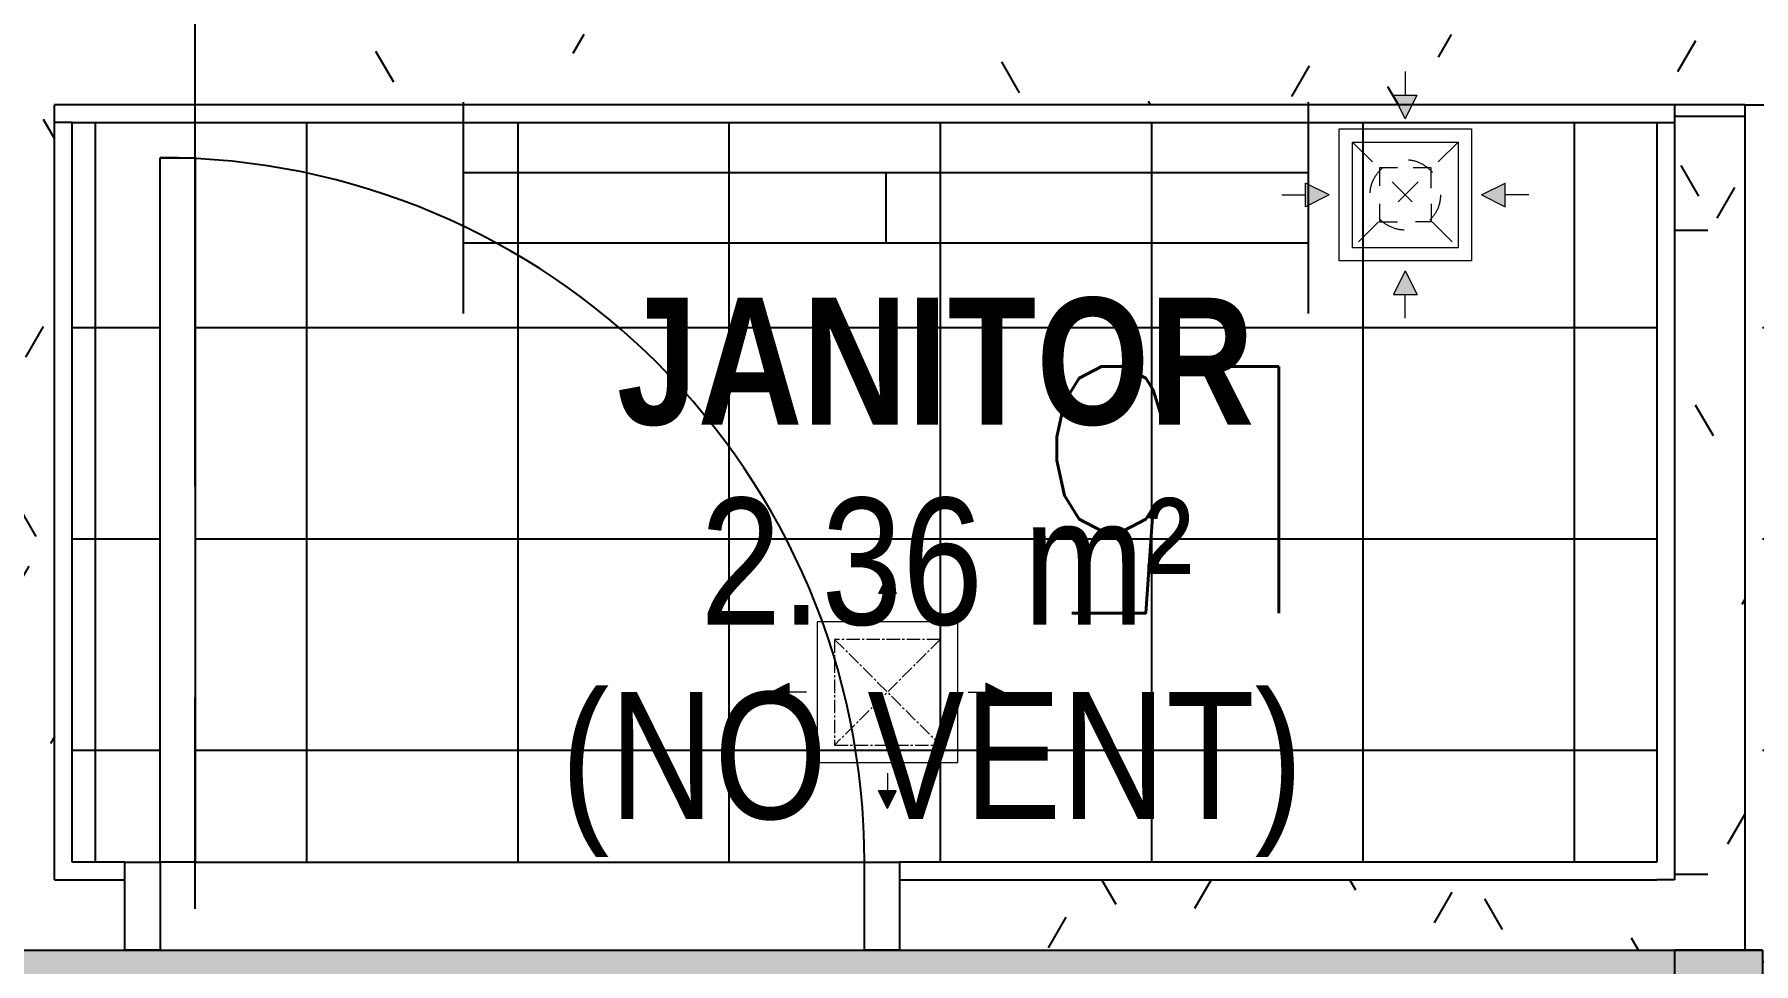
# Model space of a CAD drawing. Header units: millimetres. Extents: x -92759 to 184353, y -15225 to 86714.
# Drawn here: x -40561 to -38121, y 47422 to 48741 of the extents above; entities that cross this region are included whole.
import ezdxf

# ---------------------------------------------------------------- set-up
doc = ezdxf.new("R2010")
doc.units = ezdxf.units.MM
for name, pattern in [('Aligning Line', [3.2004, 1.6002, -1.6002]), ('CENTER2', [28.575, 19.05, -3.175, 3.175, -3.175]), ('IDA - Grid Line', [2100, 1200, -300, 300, -300])]:
    doc.linetypes.add(name, pattern=pattern)
for name, color, linetype in [('0-1', 9, 'Continuous'), ('0-L5', 1, 'Continuous'), ('A-_DOOR----_E', 8, 'Continuous'), ('A-_FLORPATT_H-1', 9, 'Continuous'), ('A-_ROOMNAME_A', 8, 'Continuous'), ('A-_WALL----_E', 8, 'Continuous'), ('A-_WALL----_H-1', 9, 'Continuous'), ('A-_WALLPRTN_E', 8, 'Continuous'), ('A-PATT-CONC', 8, 'Continuous'), ('E-legend', 1, 'Continuous'), ('HF', 7, 'Continuous'), ('M-ACMV_FCU', 5, 'Continuous')]:
    doc.layers.add(name, color=color, linetype=linetype)
doc.layers.add('A-_WALLPRTN_E-1', color=7, linetype='Continuous', true_color=0x7f7f7f)
doc.layers.add('S-_ANOTGRID_E-1', color=9, linetype='IDA - Grid Line', true_color=0x808080)
for name, color, linetype, lineweight in [('HFI 9MM FPB', 94, 'Continuous', 5), ('M-ACMV_FAD', 3, 'Continuous', 18), ('M-ACMV_FAG', 3, 'Continuous', 25)]:
    doc.layers.add(name, color=color, linetype=linetype, lineweight=lineweight)
doc.layers.add('M-ACMV_EAG', color=7, linetype='Continuous', lineweight=25, true_color=0x999900)
doc.styles.add('Arial Narrow_3', font='ARIALN.TTF', dxfattribs={"height": 180})
doc.styles.add('Arial Narrow_B_3', font='ARIALNB.TTF', dxfattribs={"height": 225})
doc.styles.add('Simplex', font='simplex_.ttf', dxfattribs={"width": 0.7, "height": 450})
pattern_1 = [(0, (-11870.95, 40538.29), (609.6, 152.4), [50.292, -406.908, 50.292, -406.908, -2438.4]), (0, (-11870.95, 40538.29), (609.6, 152.4), [-914.4, 50.292, -864.108, 50.292, -406.908, -1066.8]), (0, (-11870.95, 40538.29), (609.6, 152.4), [-2286, 50.292, -254.508, 50.292, -711.708]), (120, (-11642.35, 40614.49), (-436.7823, 451.7291), [50.292, -406.908, 50.292, -406.908, -2438.4]), (120, (-11642.35, 40614.49), (-436.7823, 451.7291), [-914.4, 50.292, -864.108, 50.292, -406.908, -1066.8]), (120, (-11642.35, 40614.49), (-436.7823, 451.7291), [-2286, 50.292, -254.508, 50.292, -711.708]), (240, (-11566.15, 40919.29), (-172.8177, -604.1291), [50.292, -406.908, 50.292, -406.908, -2438.4]), (240, (-11566.15, 40919.29), (-172.8177, -604.1291), [-914.4, 50.292, -864.108, 50.292, -406.908, -1066.8]), (240, (-11566.15, 40919.29), (-172.8177, -604.1291), [-2286, 50.292, -254.508, 50.292, -711.708])]

# ---------------------------------------------------------------- blocks, each defined once
blk = doc.blocks.new('IDA - F - Single - Swing1 - 1100L X 2200H -TD-03-10510375-BLK8_RHH_1ST STOREY PLAN')
at = {"layer": 'A-_DOOR----_E'}
for p, q in [((-550, 62.5), (-500, 62.5)), ((-500, 62.5), (-500, -62.5)), ((500, 62.5), (550, 62.5)), ((500, -62.5), (500, 62.5)), ((-500, -62.5), (-550, -62.5)), ((450, -62.5), (500, -62.5)), ((450, -1062.5), (450, -62.5)), ((500, -62.5), (500, -1062.5)), ((550, -62.5), (500, -62.5)), ((500, -1062.5), (450, -1062.5))]:
    blk.add_line(p, q, dxfattribs=at)
blk.add_arc((500, -62.5), 1000, 180, 270, dxfattribs=at)
blk = doc.blocks.new('A$Cb2bf8f38')
at = {"layer": 'A-_FLORPATT_H-1'}
h = blk.add_hatch(dxfattribs=at)
h.set_pattern_fill('FP_5', color=256, style=0, pattern_type=2)
h.set_pattern_definition([(270, (4525, 18025), (300, 2e-14), []), (0, (4525, 18025), (0, 300), [])])
h.paths.add_polyline_path([(4825, 13225), (5782.3, 13225), (5782.3, 13228), (5785.5, 13228), (5787, 13263), (5787.6, 13262), (5789.6, 13264.1), (5790.2, 13264.5), (5788.2, 13268.3), (5787.4, 13269), (5789.5, 13274.2), (5791.4, 13275), (5796.2, 13277.6), (5796.5, 13278.9), (5796.2, 13282), (5793.2, 13283.4), (5798.3, 13285.4), (5800, 13283.4), (5801.6, 13278.9), (5810.9, 13285.4), (5817.3, 13288), (5818.3, 13286.9), (5825, 13289.5), (5825, 13290), (6058.2, 13290), (6064, 13339.2), (6074.6, 13341.1), (6227.5, 13342), (6331.4, 13340.8), (6336.4, 13338.1), (6338.2, 13332.5), (6341.8, 13290), (6860, 13290), (6860, 13491), (6656.6, 13492.6), (6652.1, 13492.3), (6650.6, 13491.9), (6634.6, 13492.6), (6629.8, 13490.8), (6628.4, 13491.9), (6619.8, 13490.8), (6365.3, 13492.6), (6332.7, 13501), (6313.9, 13508.8), (6291.4, 13521.5), (6274.5, 13534.2), (6258.7, 13549.2), (6244.5, 13566.4), (6232.4, 13585.2), (6222.8, 13604.9), (6215.8, 13625.2), (6212.1, 13640.8), (6209.8, 13653.7), (6209.1, 13684.3), (6212.1, 13710), (6218, 13732.9), (6225.4, 13751.9), (6235.9, 13771.7), (6248.5, 13789.8), (6263.2, 13806.3), (6277.8, 13819.3), (6294.5, 13831.3), (6313.9, 13842), (6332, 13849.5), (6354.7, 13856), (6378.9, 13859.6), (6467.2, 13859.8), (6643.3, 13858.2), (6643.3, 13857), (6670.1, 13858.5), (6860, 13859), (6861.5, 13950), (6862, 13950), (6862, 13957.7), (6862, 13959), (6866.6, 13964.3), (6883, 13985.4), (6885.6, 13985.5), (6887.1, 13986), (6892.3, 13988), (6893.3, 13986.9), (6900, 13989.5), (6900, 13990), (6947, 13990), (6947, 13992.7), (6950, 13992.7), (6950, 14018.2), (6942, 14018.2), (6942, 14034), (6892, 14034), (6892, 14050), (6098.3, 14051.6), (6091.5, 14054.6), (6087.7, 14059.6), (6087.3, 14062.2), (6089.6, 14070.2), (6089.6, 14071.5), (6089.2, 14073.4), (6093, 14077), (6096.9, 14078.9), (6102.8, 14079.8), (6148, 14080), (6892, 14080), (6892, 14096), (6942, 14096), (6942, 14111.8), (6950, 14111.8), (6950, 14125), (7175, 14125), (7175, 16075), (4825, 16075), (4825, 13351.6)])
h.paths.add_polyline_path([(5825, 13262), (5825, 13264.4), (5820.1, 13262.8)])
h.paths.add_polyline_path([(5835.6, 13225), (6049.3, 13225), (6052.8, 13228.5), (6055.4, 13260), (5825, 13260.5), (5825, 13262), (5819.3, 13260), (5814.5, 13254.4), (5814.5, 13250), (5815.1, 13228), (5817.7, 13228), (5817.7, 13225), (5825, 13225)])
h.paths.add_polyline_path([(6875, 13225), (6950, 13225), (6950, 13257.3), (6947, 13257.3), (6947, 13260), (6344.6, 13258.6), (6347.7, 13228), (6350.7, 13225), (6661.6, 13225)])
h.paths.add_polyline_path([(5813.2, 13259.6), (5814.6, 13260.5), (5813.2, 13260)])
h.paths.add_polyline_path([(5825, 13267.5), (5824.6, 13270.9), (5822.5, 13269)])
h.paths.add_polyline_path([(5788.2, 13274.2), (5789.6, 13280.7), (5790.2, 13277.4), (5788.6, 13274.9)])
h.paths.add_polyline_path([(5805.4, 13281.1), (5806.9, 13281.7), (5804.7, 13281.2)])
h.paths.add_polyline_path([(6888.7, 13288.7), (6947, 13290), (6947, 13292.7), (6950, 13292.7), (6950, 13491.2), (6890, 13490.6), (6888.7, 13288.7)])
h.paths.add_polyline_path([(6106.3, 13341), (6086.6, 13341.5), (6099, 13341.1)])
h.paths.add_polyline_path([(6950, 13491.2), (6950, 13491.7), (6938, 13491.7)])
h.paths.add_polyline_path([(6750, 13857.5), (6750, 13858.3), (6750, 13857.5)])
h.paths.add_polyline_path([(6900, 13962), (6900, 13964.4), (6895.1, 13962.8)])
h.paths.add_polyline_path([(6887.2, 13954.9), (6888, 13959.5), (6889.5, 13960.7), (6886.7, 13963.1), (6884.6, 13957.9), (6885.9, 13955.2), (6886.7, 13955)])
h.paths.add_polyline_path([(6888, 13950), (6886.6, 13953), (6887.2, 13950), (6888, 13950)])
h.paths.add_polyline_path([(6910.9, 13858.6), (6950, 13859.8), (6950, 13957.3), (6947, 13957.3), (6947, 13960), (6900, 13960.5), (6900, 13962), (6894.3, 13960), (6889.5, 13954.3), (6889.7, 13950), (6890, 13950), (6890.1, 13859), (6910.6, 13858.6)])
h.paths.add_polyline_path([(6879.3, 13950), (6882.5, 13950), (6880.5, 13953.3), (6878.9, 13950)])
h.paths.add_polyline_path([(6900, 13967.5), (6900, 13971.1), (6897.5, 13969)])
h.paths.add_polyline_path([(6881.9, 13980.8), (6880.7, 13982.1), (6881.6, 13980.9)])
h.paths.add_polyline_path([(6092.6, 14062.2), (6090.6, 14065), (6089.6, 14066.2), (6087.8, 14065), (6091.8, 14062.7)])
h.paths.add_polyline_path([(4675, 15025), (4675, 16075), (2425, 16075), (2425, 15025), (2550, 15025), (2550, 16025), (2600, 16025), (2600, 15025), (4329.4, 15025)])
h.paths.add_polyline_path([(4800, 16075), (4800, 16100), (4700, 16100), (4700, 16075)])
h.paths.add_polyline_path([(5884.2, 16225), (7175, 16225), (7175, 18475), (5375, 18475), (5375, 18625), (7175, 18625), (7175, 19475), (6975, 19475), (6975, 20125), (7175, 20125), (7175, 23125), (5375, 23125), (5375, 23275), (7175, 23275), (7175, 25225), (2425, 25225), (2425, 20125), (2925, 20125), (2925, 19475), (2425, 19475), (2425, 17725), (3750, 17725), (3750, 17575), (2425, 17575), (2425, 16402), (3461, 16402), (3461, 16357), (2425, 16357), (2425, 16225), (5400, 16225)])
at = {"layer": 'A-_WALL----_H-1'}
h = blk.add_hatch(dxfattribs=at)
h.set_pattern_fill('FP_1', color=256, style=0, pattern_type=2)
h.set_pattern_definition(pattern_1)
h.paths.add_polyline_path([(2300, 15000), (2400, 15000), (2400, 16325), (2300, 16325), (2300, 15025)])
h.paths.add_polyline_path([(2300, 17425), (2400, 17425), (2400, 19500), (2300, 19500), (2300, 18514.6)])
h.paths.add_polyline_path([(2400, 20100), (2400, 25250), (2300, 25250), (2300, 20100)])
h = blk.add_hatch(dxfattribs=at)
h.set_pattern_fill('FP_1', color=256, style=0, pattern_type=2)
h.set_pattern_definition(pattern_1)
h.paths.add_polyline_path([(7200, 16100), (7200, 16200), (2400, 16200), (2400, 16100), (7175, 16100)])
h = blk.add_hatch(dxfattribs=at)
h.set_pattern_fill('FP_1', color=256, style=0, pattern_type=2)
h.set_pattern_definition(pattern_1)
h.paths.add_polyline_path([(4800, 14900), (4800, 16075), (4700, 16075), (4700, 14900)])
h = blk.add_hatch(dxfattribs=at)
h.set_pattern_fill('FP_1', color=256, style=0, pattern_type=2)
h.set_pattern_definition(pattern_1)
h.paths.add_polyline_path([(4700, 14900), (4700, 15000), (3600, 15000), (3600, 14900), (4675, 14900)])
h.paths.add_polyline_path([(2500, 14900), (2500, 15000), (2300, 15000), (2300, 14900)])
at = {"layer": 'A-_WALL----_E'}
for p, q in [((2425, 16100), (2400, 16100)), ((2400, 15000), (2400, 16100)), ((4800, 16100), (7200, 16100)), ((4800, 16100), (4800, 14900)), ((2425, 16075), (2400, 16075)), ((4675, 16075), (4700, 16075)), ((4700, 16075), (4700, 15000)), ((4700, 15000), (4675, 15000)), ((4800, 14900), (4700, 14900))]:
    blk.add_line(p, q, dxfattribs=at)
at = {"layer": 'A-_WALLPRTN_E'}
for p, q in [((4800, 16100), (2425, 16100)), ((4700, 16100), (4700, 16075)), ((2425, 15025), (2425, 16075)), ((2425, 16075), (4675, 16075)), ((4675, 16075), (4675, 15025)), ((2500, 15025), (2425, 15025)), ((2500, 14900), (2500, 15025)), ((2600, 15025), (3550, 15025)), ((4675, 15025), (3600, 15025)), ((3600, 15025), (3600, 14900)), ((2300, 14900), (2500, 14900)), ((3600, 14900), (4700, 14900)), ((4700, 14900), (4700, 14800)), ((4825, 14900), (4800, 14900))]:
    blk.add_line(p, q, dxfattribs=at)
at = {"layer": 'A-_WALLPRTN_E-1'}
for p, q in [((2400, 15000), (2500, 15000)), ((3600, 15000), (4675, 15000))]:
    blk.add_line(p, q, dxfattribs=at)
at = {"layer": 'S-_ANOTGRID_E-1'}
blk.add_line((2600, -20141.4), (2600, 53272.8), dxfattribs=at)
at = {"layer": 'A-_DOOR----_E', "rotation": 180}
blk.add_blockref('IDA - F - Single - Swing1 - 1100L X 2200H -TD-03-10510375-BLK8_RHH_1ST STOREY PLAN', (3050, 14962.5), dxfattribs=at)
at = {"layer": 'A-_ROOMNAME_A', "char_height": 180, "attachment_point": 1}
for s, insert, width, style in [('JANITOR', (3198.6, 15826.1), 1166.455, 'Arial Narrow_B_3'), ('2.36 m²', (3317.1, 15542), 877.848, 'Arial Narrow_3'), ('(NO VENT)', (3119.1, 15266.3), 1358.86, 'Arial Narrow_3')]:
    blk.add_mtext(s, dxfattribs=dict(at, insert=insert, width=width, style=style))
blk = doc.blocks.new('RCP_B8L1')
at = {"layer": 'HFI 9MM FPB'}
h = blk.add_hatch(dxfattribs=at)
h.set_pattern_fill('ANSI33', color=256, scale=50)
h.paths.add_polyline_path([(3420.95034, 503711.71507), (3420.95034, 499961.70958), (14170.95033, 499961.70958), (14170.95033, 498786.70958), (14170.95033, 496961.70958), (14620.95033, 496961.70958), (14620.95033, 495861.70958), (14170.95033, 495861.70958), (14170.95033, 487961.70958), (14770.95033, 487961.70958), (14770.95033, 488411.70958), (17420.95033, 488411.70958), (17420.95033, 489484.4), (17420.95033, 489561.70958), (19070.95033, 489561.70958), (19070.95033, 488561.70958), (18870.95033, 488561.70958), (18870.95033, 487961.70958), (19070.95033, 487961.70958), (19070.95033, 485386.70958), (15770.95033, 485386.70958), (15770.95033, 486036.70958), (14170.95033, 486036.70958), (14170.95033, 474361.70958), (16695.95033, 474361.70958), (16695.95033, 472561.70958), (14827.95033, 472561.70958), (14827.95033, 472661.70958), (14170.95033, 472661.70958), (14170.95033, 456911.7134), (11460.95032, 456911.7134), (11460.95032, 457661.70958), (7770.95034, 457661.70958), (7770.95034, 457211.70958), (3170.94439, 457211.70958), (3170.94439, 464761.70958), (-2529.04966, 464761.70958), (-2529.04966, 475336.70958), (5770.95034, 475336.70958), (5770.95034, 465361.70958), (12071.95033, 465361.70958), (12071.95033, 486011.70958), (3321.95033, 486011.70958), (3321.95033, 497561.70958), (-2879.04966, 497561.70958), (-2879.04966, 499961.70958), (1920.95034, 499961.70958), (1920.95034, 503711.71507), (2120.95034, 503711.71507)])
h.paths.add_polyline_path([(13420.95033, 497861.70958), (13420.95033, 457661.70958), (12820.95033, 457661.70958), (12820.95033, 497861.70958), (-2178.96619, 497861.70958), (-2178.96619, 499661.70958), (13420.95033, 499661.70958)], flags=16)
h.paths.add_polyline_path([(12070.95033, 496961.70958), (3671.95033, 496961.70959), (3671.95033, 486161.70959), (12070.95033, 486161.70958)], flags=16)
h.paths.add_polyline_path([(15120.95033, 488099.20958), (15120.95033, 486299.20958), (16320.95033, 486299.20958), (16320.95033, 485699.20958), (18720.95033, 485699.20958), (18720.95033, 488099.20958)], flags=16)
h.paths.add_polyline_path([(8070.95034, 463261.70958), (11870.95034, 463261.70958), (11870.95034, 459461.70958), (8070.95034, 459461.70958)], flags=0)
h.paths.add_polyline_path([(7920.95034, 463411.70958), (12020.95034, 463411.70958), (12020.95034, 459311.70958), (7920.95034, 459311.70958)], flags=16)
h.paths.add_polyline_path([(-1979.04966, 474849.20967), (5220.95034, 474849.20967), (5220.95034, 465249.22398), (-1979.04966, 465249.22398)], flags=16)
h.paths.add_polyline_path([(-2529.04966, 467793.20229), (-2529.04966, 464761.70958), (3170.94439, 464761.70958), (3170.94439, 457211.70958), (7770.95034, 457211.70958), (7770.95034, 457661.70958), (11460.95032, 457661.70958), (11460.95032, 456911.7134), (14170.95033, 456911.7134), (14170.95033, 472661.70958), (14020.95033, 472661.70958), (14020.95033, 457061.70958), (11610.95032, 457061.70958), (11610.95032, 457811.70958), (7620.95034, 457811.70958), (7620.95034, 457361.70958), (3320.94439, 457361.70958), (3320.94439, 464911.70958), (-2379.04966, 464911.70958), (-2379.04966, 467793.20229), (-2379.04966, 475186.70967), (5620.95034, 475186.70967), (5620.95034, 465211.72398), (12220.95033, 465211.72398), (12220.95033, 486011.70958), (12070.95033, 486011.70958), (12070.95033, 465361.72398), (5770.95034, 465361.72398), (5770.95034, 475336.70967), (-2529.04966, 475336.70967)], flags=16)
at = {"layer": 'HF'}
blk.add_lwpolyline([(14170.95033, 495861.70958), (14170.95033, 487961.70958), (14770.95033, 487961.70958), (14770.95033, 488411.70958), (17420.95033, 488411.70958), (17420.95033, 489484.4), (17420.95033, 489561.70958), (19070.95033, 489561.70958), (19070.95033, 488561.70958), (18870.95033, 488561.70958), (18870.95033, 487961.70958), (19070.95033, 487961.70958), (19070.95033, 485386.70958), (15770.95033, 485386.70958), (15770.95033, 486036.70958), (14170.95033, 486036.70958), (14170.95033, 474361.70958), (16695.95033, 474361.70958), (16695.95033, 472561.70958), (14827.95033, 472561.70958), (14827.95033, 472661.70958), (14170.95033, 472661.70958), (14170.95033, 456911.7134)], dxfattribs=at)
blk = doc.blocks.new('L5')
at = {"layer": 'E-legend', "lineweight": 25}
for p, q in [((-46746.8, -79941.2), (-46746.8, -80241.2)), ((-45546.8, -80241.2), (-45546.8, -79941.2)), ((-46746.8, -80041.2), (-45546.8, -80041.2)), ((-46146.8, -80141.2), (-46146.8, -80041.2)), ((-46746.8, -80141.2), (-45546.8, -80141.2))]:
    blk.add_line(p, q, dxfattribs=at)
at = {"layer": 'E-legend', "lineweight": 25, "style": 'Simplex', "width": 0.7}
blk.add_text('L5', height=350, dxfattribs=at).set_placement((-46746.7, -79866.1))
blk = doc.blocks.new('EL_B8_L1_R4')
at = {"layer": '0-L5', "rotation": 180}
blk.add_blockref('L5', (-31773.4, -104695.9), dxfattribs=at)
blk = doc.blocks.new('A$C0ac682c3')
at = {"layer": 'M-ACMV_EAG', "lineweight": 5}
h = blk.add_hatch(color=256, dxfattribs=at)
h.dxf.hatch_style = 1
h.paths.add_polyline_path([(16.8, 141.6), (-16.8, 141.6), (0, 108)])
h = blk.add_hatch(color=256, dxfattribs=at)
h.dxf.hatch_style = 1
h.paths.add_polyline_path([(-141.6, 16.8), (-141.6, -16.8), (-108, 0)])
h = blk.add_hatch(color=256, dxfattribs=at)
h.dxf.hatch_style = 1
h.paths.add_polyline_path([(108, 0), (141.6, -16.8), (141.6, 16.8)])
h = blk.add_hatch(color=256, dxfattribs=at)
h.dxf.hatch_style = 1
h.paths.add_polyline_path([(0, -108), (-16.8, -141.6), (16.8, -141.6)])
for p, q in [((0, 175.2), (0, 141.6)), ((-16.8, 141.6), (16.8, 141.6)), ((0, 108), (-16.8, 141.6)), ((-16.8, 141.6), (16.8, 141.6)), ((0, 108), (16.8, 141.6)), ((-175.2, 0), (-141.6, 0)), ((-141.6, -16.8), (-141.6, 16.8)), ((-108, 0), (-141.6, 16.8)), ((-141.6, -16.8), (-141.6, 16.8)), ((-108, 0), (-141.6, -16.8)), ((108, 0), (141.6, 16.8)), ((108, 0), (141.6, -16.8)), ((141.6, -16.8), (141.6, 16.8)), ((141.6, -16.8), (141.6, 16.8)), ((175.2, 0), (141.6, 0)), ((0, -108), (-16.8, -141.6)), ((0, -108), (16.8, -141.6)), ((-16.8, -141.6), (16.8, -141.6)), ((-16.8, -141.6), (16.8, -141.6)), ((0, -175.2), (0, -141.6))]:
    blk.add_line(p, q, dxfattribs=at)
at = {"layer": 'M-ACMV_EAG', "linetype": 'Aligning Line', "lineweight": 5, "ltscale": 25}
for p, q in [((-75, 75), (75, -75)), ((75, 75), (-75, -75))]:
    blk.add_line(p, q, dxfattribs=at)
at = {"layer": 'M-ACMV_EAG', "lineweight": 5}
for points in [[(-93.8, 93.8), (93.8, 93.8), (93.8, -93.8), (-93.8, -93.8)], [(-75, 75), (75, 75), (75, -75), (-75, -75)]]:
    blk.add_lwpolyline(points, close=True, dxfattribs=at)
for points in [[(-11.2, 38.4), (-36.8, 38.4), (-36.8, 12.8)], [(36.8, 9.6), (36.8, 38.4), (11.2, 38.4)], [(-36.8, -12.8), (-36.8, -38.4), (-11.2, -38.4)], [(36.8, -12.8), (36.8, -38.4), (14.4, -38.4)]]:
    blk.add_lwpolyline(points, dxfattribs=at)
at = {"layer": 'M-ACMV_EAG', "linetype": 'Aligning Line', "lineweight": 5, "ltscale": 25}
blk.add_circle((0, 0), 50, dxfattribs=at)
blk = doc.blocks.new('A$C5ccd6a02')
at = {"layer": 'M-ACMV_FAG', "lineweight": 5}
h = blk.add_hatch(color=3, dxfattribs=at)
h.dxf.hatch_style = 1
h.paths.add_polyline_path([(0, 165), (12.6, 139.9), (-12.6, 139.9)])
h = blk.add_hatch(color=3, dxfattribs=at)
h.dxf.hatch_style = 1
h.paths.add_polyline_path([(-165, 0), (-139.9, 12.6), (-139.9, -12.6)])
h = blk.add_hatch(color=3, dxfattribs=at)
h.dxf.hatch_style = 1
h.paths.add_polyline_path([(139.9, -12.6), (139.9, 12.6), (165, 0)])
h = blk.add_hatch(color=3, dxfattribs=at)
h.dxf.hatch_style = 1
h.paths.add_polyline_path([(-12.6, -139.9), (12.6, -139.9), (0, -165)])
at = {"layer": 'M-ACMV_FAD', "color": 3, "lineweight": 5}
blk.add_lwpolyline([(-100, -100), (100, -100), (100, 100), (-100, 100)], close=True, dxfattribs=at)
at = {"layer": 'M-ACMV_FAG', "color": 3, "lineweight": 5}
for p, q in [((0, 165), (-12.6, 139.9)), ((0, 165), (12.6, 139.9)), ((12.6, 139.9), (-12.6, 139.9)), ((0, 114.8), (0, 139.9)), ((-165, 0), (-139.9, 12.6)), ((-165, 0), (-139.9, -12.6)), ((-139.9, 12.6), (-139.9, -12.6)), ((-114.8, 0), (-139.9, 0)), ((114.8, 0), (139.9, 0)), ((139.9, 12.6), (139.9, -12.6)), ((165, 0), (139.9, 12.6)), ((165, 0), (139.9, -12.6)), ((0, -114.8), (0, -139.9)), ((12.6, -139.9), (-12.6, -139.9)), ((0, -165), (-12.6, -139.9)), ((0, -165), (12.6, -139.9))]:
    blk.add_line(p, q, dxfattribs=at)
at = {"layer": 'M-ACMV_FAG', "color": 3, "linetype": 'CENTER2', "lineweight": 5}
for p, q in [((-75, 75), (75, -75)), ((75, 75), (-75, -75))]:
    blk.add_line(p, q, dxfattribs=at)
blk.add_lwpolyline([(-75, -75), (75, -75), (75, 75), (-75, 75)], close=True, dxfattribs=at)
blk = doc.blocks.new('ACMV_B8L1_R9')
at = {"layer": 'M-ACMV_EAG', "lineweight": 5}
blk.add_blockref('A$C0ac682c3', (251187.9, -61441.2), dxfattribs=at)
at = {"layer": 'M-ACMV_FAG', "lineweight": 5}
blk.add_blockref('A$C5ccd6a02', (250452.7, -62147.2), dxfattribs=at)

msp = doc.modelspace()

# ---------------------------------------------------------------- block references
at = {"layer": '0-1'}
msp.add_blockref('A$Cb2bf8f38', (-42933, 32541.2), dxfattribs=at)

# ---------------------------------------------------------------- next in the draw order: block references
at = {"color": 0}
msp.add_blockref('EL_B8_L1_R4', (-53725.9, 73099.6), dxfattribs=at)
at = {"layer": 'A-PATT-CONC', "color": 152, "true_color": 0x2776bb}
msp.add_blockref('RCP_B8L1', (-54804, -426920.5), dxfattribs=at)

# ---------------------------------------------------------------- next in the draw order: block references
at = {"layer": 'M-ACMV_FCU', "color": 5}
msp.add_blockref('ACMV_B8L1_R9', (-289803, 109954.6), dxfattribs=at)

doc.saveas('drawing.dxf')
